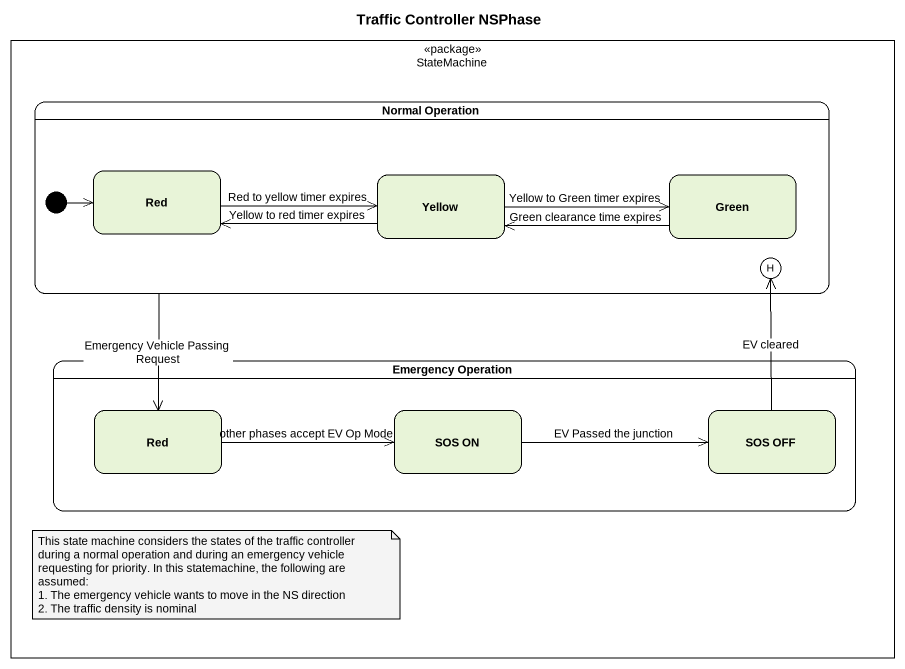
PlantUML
@startuml
title Traffic Controller NSPhase
hide empty description
state StateMachine <<package>> {
  state "Normal Operation" as Normal_Operation {
    state Red
    state Yellow
    state Green
    state history1 <<history>>
    [*] -right-> Red
  }
  state "Emergency Operation" as Emergency_Operation {
    state "Red" as Red_2
    state "SOS ON" as SOS_ON
    state "SOS OFF" as SOS_OFF
  }
}
Normal_Operation --> Red_2 : Emergency Vehicle Passing Request
Red -right-> Yellow : Red to yellow timer expires
Yellow -left-> Red : Yellow to red timer expires
Yellow -right-> Green : Yellow to Green timer expires
Green -left-> Yellow : Green clearance time expires
Red_2 -right-> SOS_ON : other phases accept EV Op Mode
SOS_ON -right-> SOS_OFF : EV Passed the junction
SOS_OFF -up-> history1 : EV cleared
note as N1
  This state machine considers the states of the traffic controller during a normal operation and during an emergency vehicle requesting for priority. In this statemachine, the following are assumed:
  1. The emergency vehicle wants to move in the NS direction
  2. The traffic density is nominal
end note
@enduml
